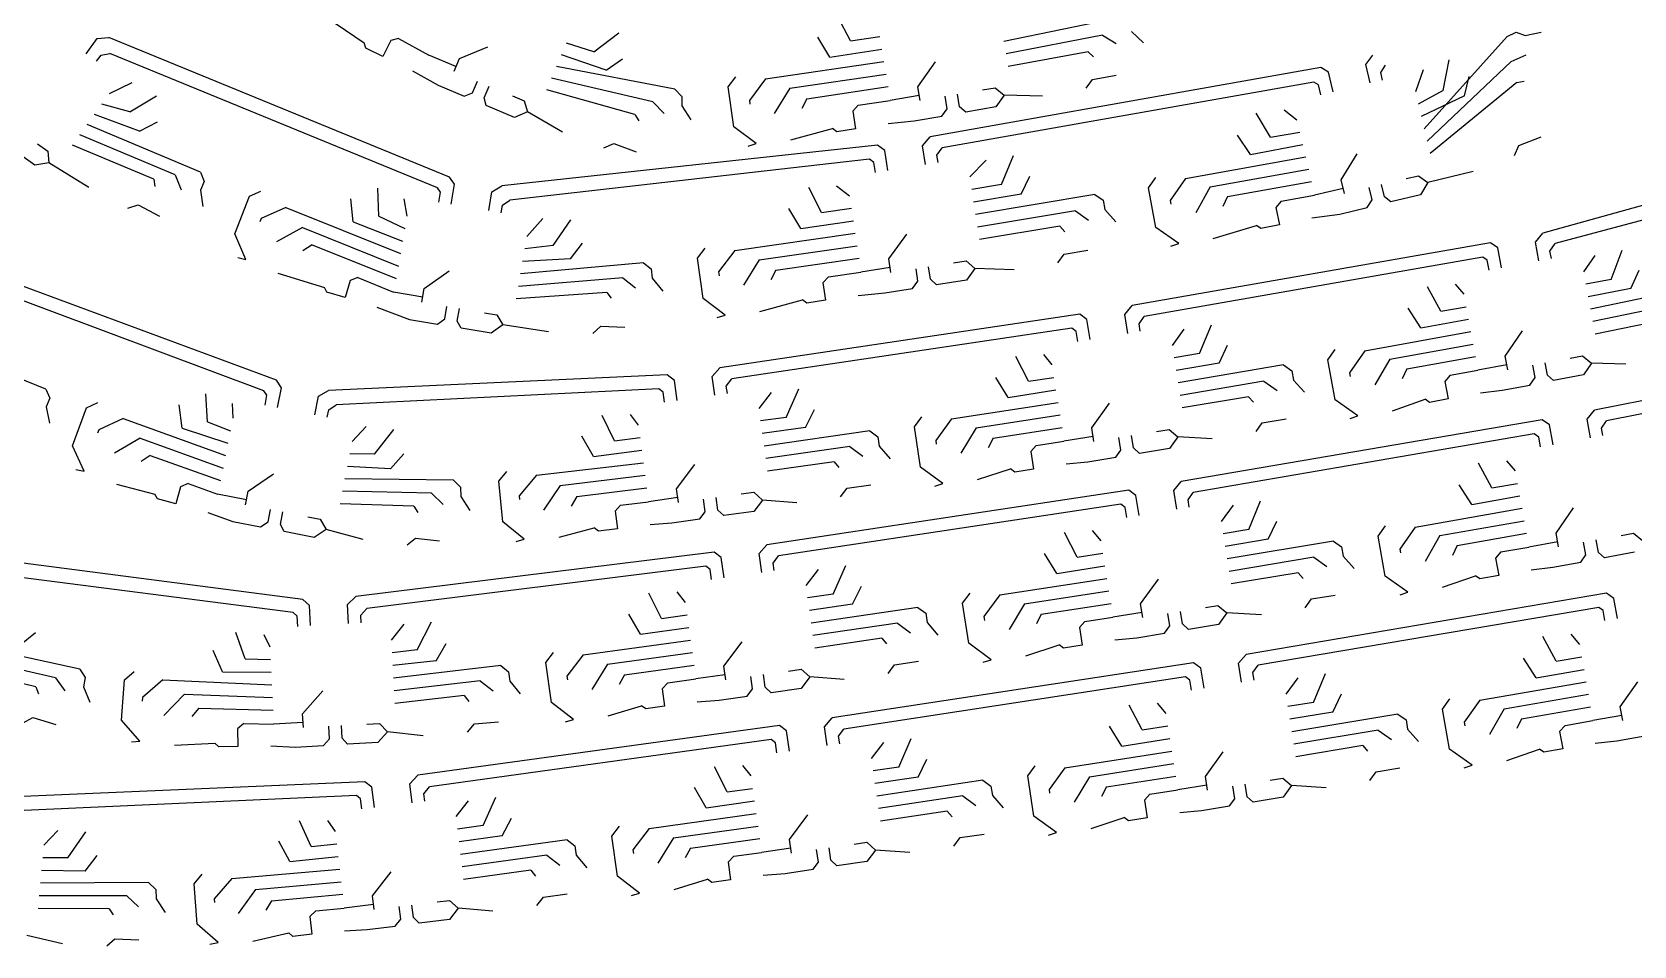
# Model space of a CAD drawing. Header units: millimetres. Extents: x -15 to 155, y 12 to 92.
# Drawn here: x 44.7 to 107.8, y 12.3 to 48.4 of the extents above; entities that cross this region are included whole.
import ezdxf

# ---------------------------------------------------------------- set-up
doc = ezdxf.new("R2010")
doc.units = ezdxf.units.MM
doc.header["$MEASUREMENT"] = 0
doc.layers.add('16 - lines', color=160, linetype='Continuous', true_color=0x0020ff)

msp = doc.modelspace()

# ---------------------------------------------------------------- linework, layer by layer
at = {"layer": '16 - lines'}
for p, q in [((76.943, 48.008), (76.432, 48.99)), ((87.596, 48.937), (82.993, 47.992)), ((46.807, 47.495), (47.243, 48.105)), ((47.243, 48.105), (47.702, 48.145)), ((61.13, 42.64), (47.702, 48.145)), ((58.813, 48.029), (58.507, 47.399)), ((59.125, 48.099), (58.813, 48.029)), ((59.125, 48.099), (60.313, 47.451)), ((66.828, 47.572), (67.807, 48.325)), ((76.133, 47.373), (75.654, 48.157)), ((76.943, 48.008), (78.093, 48.179)), ((86.874, 48.238), (83.076, 47.498)), ((86.874, 48.238), (87.421, 47.913)), ((88.025, 48.376), (88.5, 47.929)), ((102.84, 48.187), (99.564, 44.543)), ((102.84, 48.187), (103.198, 48.349)), ((103.198, 48.349), (103.546, 48.218)), ((103.546, 48.218), (104.184, 48.351)), ((47.214, 47.204), (47.388, 47.448)), ((47.388, 47.448), (47.737, 47.506)), ((60.652, 42.214), (47.737, 47.506)), ((57.832, 47.727), (57.763, 47.928)), ((58.507, 47.399), (57.832, 47.727)), ((61.386, 46.997), (60.313, 47.451)), ((61.523, 47.319), (62.636, 47.771)), ((67.306, 46.857), (65.546, 47.464)), ((66.828, 47.572), (65.741, 47.924)), ((76.133, 47.373), (78.176, 47.686)), ((86.318, 47.581), (83.159, 47.005)), ((86.318, 47.581), (86.525, 47.376)), ((97.264, 47.079), (97.535, 47.452)), ((103, 47.195), (103.58, 47.457)), ((59.676, 46.83), (60.682, 46.264)), ((61.308, 46.813), (61.523, 47.319)), ((70.016, 46.1), (65.352, 47.003)), ((67.306, 46.857), (67.957, 47.306)), ((73.594, 46.51), (78.259, 47.193)), ((79.593, 46.201), (80.29, 47.181)), ((95.492, 46.965), (80.085, 44.22)), ((95.793, 46.78), (95.492, 46.965)), ((95.978, 46.002), (95.793, 46.78)), ((97.438, 46.35), (97.264, 47.079)), ((97.854, 46.757), (98.04, 47.058)), ((97.924, 46.466), (97.854, 46.757)), ((99.52, 46.871), (99.216, 46.003)), ((103, 47.195), (99.68, 44.057)), ((100.317, 46.053), (100.547, 47.267)), ((48.608, 46.354), (47.713, 45.925)), ((60.682, 46.264), (61.707, 45.83)), ((62.035, 45.963), (62.229, 46.423)), ((62.495, 45.768), (62.69, 46.229)), ((69.144, 45.6), (65.157, 46.543)), ((72.123, 46.201), (72.42, 46.596)), ((72.347, 44.617), (72.123, 46.201)), ((73.594, 46.51), (72.957, 45.662)), ((74.555, 46.141), (73.939, 45.145)), ((74.555, 46.141), (78.343, 46.7)), ((75.219, 45.73), (78.426, 46.207)), ((79.685, 45.659), (79.593, 46.201)), ((95.219, 46.386), (80.557, 43.787)), ((82.15, 46.075), (82.643, 46.158)), ((82.15, 46.075), (82.643, 46.158)), ((82.643, 46.158), (82.997, 45.863)), ((86.237, 46.14), (86.48, 46.487)), ((86.48, 46.487), (87.415, 46.653)), ((95.399, 46.275), (95.219, 46.386)), ((95.492, 45.886), (95.399, 46.275)), ((103.221, 46.363), (99.796, 43.571)), ((101.15, 45.838), (101.337, 46.606)), ((103.221, 46.363), (103.508, 46.416)), ((48.521, 45.215), (47.422, 45.518)), ((48.521, 45.215), (49.583, 45.845)), ((61.707, 45.83), (62.035, 45.963)), ((62.582, 45.46), (62.495, 45.768)), ((63.611, 45.839), (64.072, 45.645)), ((63.611, 45.839), (64.072, 45.645)), ((64.072, 45.645), (64.212, 45.205)), ((68.444, 45.1), (64.962, 46.082)), ((69.144, 45.6), (69.594, 45.15)), ((70.016, 46.1), (70.294, 45.821)), ((70.294, 45.821), (70.294, 45.449)), ((72.957, 45.662), (72.978, 45.514)), ((75.219, 45.73), (75.021, 45.349)), ((77.245, 45.474), (78.503, 45.662)), ((79.651, 45.856), (78.503, 45.662)), ((80.754, 45.332), (80.671, 45.825)), ((81.247, 45.415), (81.164, 45.908)), ((82.997, 45.863), (82.669, 45.402)), ((84.514, 45.834), (82.997, 45.863)), ((100.317, 46.053), (99.332, 45.516)), ((101.15, 45.838), (99.448, 45.03)), ((48.91, 44.448), (47.131, 45.111)), ((63.687, 44.993), (62.582, 45.46)), ((64.212, 45.205), (63.687, 44.993)), ((65.581, 44.408), (64.212, 45.205)), ((68.444, 45.1), (68.594, 44.85)), ((70.294, 45.449), (70.644, 44.899)), ((77.245, 45.474), (77.03, 45.237)), ((77.03, 45.237), (77.14, 44.546)), ((78.424, 44.75), (79.451, 44.859)), ((79.451, 44.859), (80.549, 45.044)), ((80.549, 45.044), (80.754, 45.332)), ((81.486, 45.202), (81.247, 45.415)), ((82.669, 45.402), (81.486, 45.202)), ((93.5, 44.207), (92.942, 45.163)), ((94.04, 45.29), (94.547, 44.89)), ((50.316, 42.726), (46.549, 44.298)), ((51.316, 42.829), (46.84, 44.705)), ((48.91, 44.448), (49.61, 44.815)), ((73.223, 43.958), (72.347, 44.617)), ((74.592, 44.101), (76.227, 44.553)), ((76.399, 44.428), (76.227, 44.553)), ((77.14, 44.546), (76.399, 44.428)), ((79.785, 43.87), (80.085, 44.22)), ((92.721, 43.533), (92.205, 44.293)), ((93.5, 44.207), (94.663, 44.403)), ((103.298, 43.879), (104.184, 44.22)), ((44.776, 43.108), (43.8, 43.806)), ((44.887, 43.95), (45.294, 43.659)), ((44.887, 43.95), (45.294, 43.659)), ((45.294, 43.659), (45.334, 43.2)), ((49.474, 42.553), (46.259, 43.891)), ((78.01, 43.898), (63.2, 42.289)), ((67.219, 43.791), (67.605, 43.965)), ((67.605, 43.965), (68.494, 43.63)), ((72.908, 43.863), (73.223, 43.958)), ((78.295, 43.689), (78.01, 43.898)), ((78.418, 42.899), (78.295, 43.689)), ((79.9, 43.129), (79.785, 43.87)), ((80.348, 43.502), (80.557, 43.787)), ((92.721, 43.533), (94.779, 43.917)), ((103.126, 43.491), (103.298, 43.879)), ((116.106, 43.731), (104.239, 40.43)), ((45.334, 43.2), (44.776, 43.108)), ((46.902, 42.225), (45.334, 43.2)), ((77.691, 43.342), (63.511, 41.73)), ((77.862, 43.217), (77.691, 43.342)), ((77.924, 42.822), (77.862, 43.217)), ((80.394, 43.206), (80.348, 43.502)), ((82.29, 43.309), (81.646, 42.641)), ((82.901, 42.343), (83.376, 43.483)), ((90.157, 42.583), (94.895, 43.43)), ((96.292, 42.53), (96.922, 43.554)), ((116.227, 43.103), (104.725, 40.012)), ((49.474, 42.553), (49.509, 42.263)), ((50.316, 42.726), (50.545, 42.132)), ((51.457, 42.462), (51.307, 42.122)), ((51.316, 42.829), (51.457, 42.462)), ((61.334, 42.352), (61.13, 42.64)), ((61.201, 41.563), (61.334, 42.352)), ((82.901, 42.343), (81.722, 42.147)), ((83.672, 41.961), (84.013, 42.674)), ((88.699, 42.217), (88.981, 42.624)), ((90.157, 42.583), (89.553, 41.711)), ((91.132, 42.252), (95.011, 42.944)), ((91.812, 41.868), (95.127, 42.458)), ((96.42, 41.995), (96.292, 42.53)), ((97.995, 41.856), (97.879, 42.343)), ((98.851, 42.575), (99.338, 42.69)), ((98.851, 42.575), (99.338, 42.69)), ((99.338, 42.69), (99.711, 42.42)), ((99.711, 42.42), (99.414, 41.938)), ((101.492, 42.862), (99.711, 42.42)), ((51.307, 42.122), (51.403, 41.478)), ((52.662, 40.395), (53.242, 41.886)), ((53.242, 41.886), (53.695, 42.086)), ((57.335, 40.868), (57.244, 41.783)), ((58.341, 41.089), (58.307, 42.195)), ((59.332, 41.784), (59.449, 41.099)), ((60.775, 42.041), (60.652, 42.214)), ((60.708, 41.647), (60.775, 42.041)), ((62.68, 41.313), (62.805, 42.052)), ((62.805, 42.052), (63.2, 42.289)), ((63.223, 41.525), (63.511, 41.73)), ((75.796, 41.24), (75.294, 42.226)), ((76.397, 42.29), (76.902, 41.904)), ((83.672, 41.961), (81.799, 41.653)), ((86.583, 41.951), (81.876, 41.159)), ((86.583, 41.951), (86.904, 41.724)), ((86.904, 41.724), (86.967, 41.358)), ((88.985, 40.642), (88.699, 42.217)), ((89.553, 41.711), (89.58, 41.564)), ((91.132, 42.252), (90.555, 41.233)), ((91.812, 41.868), (91.628, 41.479)), ((93.923, 41.69), (95.24, 41.919)), ((96.373, 42.189), (95.24, 41.919)), ((97.323, 41.439), (97.508, 41.74)), ((97.508, 41.74), (97.392, 42.227)), ((98.247, 41.659), (97.995, 41.856)), ((99.414, 41.938), (98.247, 41.659)), ((48.452, 41.414), (48.857, 41.541)), ((48.857, 41.541), (49.699, 41.101)), ((54.677, 41.436), (53.706, 41.009)), ((54.677, 41.436), (59.198, 39.62)), ((58.341, 41.089), (59.365, 40.606)), ((63.173, 41.229), (63.223, 41.525)), ((74.98, 40.612), (74.508, 41.401)), ((75.796, 41.24), (76.979, 41.41)), ((85.809, 41.311), (81.953, 40.665)), ((85.809, 41.311), (86.328, 40.944)), ((86.967, 41.358), (87.405, 40.875)), ((93.923, 41.69), (93.72, 41.443)), ((93.72, 41.443), (93.863, 40.758)), ((95.135, 41.024), (96.24, 41.181)), ((96.24, 41.181), (97.323, 41.439)), ((53.706, 41.009), (53.651, 40.869)), ((55.334, 40.643), (54.309, 40.077)), ((55.334, 40.643), (59.115, 39.127)), ((57.335, 40.868), (59.282, 40.113)), ((64.813, 41), (64.181, 40.298)), ((65.221, 39.933), (65.912, 40.956)), ((74.98, 40.612), (77.056, 40.916)), ((85.203, 40.7), (82.029, 40.171)), ((85.203, 40.7), (85.393, 40.479)), ((89.886, 40.019), (88.985, 40.642)), ((91.248, 40.215), (92.951, 40.721)), ((93.129, 40.604), (92.951, 40.721)), ((93.863, 40.758), (93.129, 40.604)), ((103.951, 40.07), (104.239, 40.43)), ((53.103, 39.392), (52.662, 40.395)), ((55.712, 39.96), (55.352, 39.724)), ((55.712, 39.96), (59.031, 38.634)), ((65.221, 39.933), (64.098, 39.805)), ((65.901, 39.406), (66.376, 40.037)), ((70.908, 39.436), (71.206, 39.831)), ((72.379, 39.743), (77.133, 40.422)), ((73.34, 39.373), (77.209, 39.928)), ((78.453, 39.413), (79.163, 40.383)), ((102.175, 40.043), (88.053, 37.566)), ((89.576, 39.911), (89.886, 40.019)), ((102.467, 39.843), (102.175, 40.043)), ((102.615, 39.057), (102.467, 39.843)), ((104.089, 39.333), (103.951, 40.07)), ((104.525, 39.72), (104.725, 40.012)), ((54.302, 34.623), (41.436, 39.39)), ((52.782, 39.463), (53.103, 39.392)), ((68.778, 39.26), (63.931, 38.819)), ((65.901, 39.406), (64.014, 39.312)), ((68.778, 39.26), (69.086, 39.015)), ((71.13, 37.852), (70.908, 39.436)), ((72.379, 39.743), (71.741, 38.896)), ((73.34, 39.373), (72.722, 38.378)), ((74.004, 38.961), (77.286, 39.434)), ((78.538, 38.869), (78.453, 39.413)), ((81.008, 39.253), (81.502, 39.33)), ((81.008, 39.253), (81.502, 39.33)), ((81.502, 39.33), (81.852, 39.03)), ((85.12, 39.256), (85.368, 39.6)), ((85.368, 39.6), (86.306, 39.751)), ((101.874, 39.477), (88.528, 37.136)), ((102.049, 39.358), (101.874, 39.477)), ((102.123, 38.964), (102.049, 39.358)), ((104.58, 39.425), (104.525, 39.72)), ((106.296, 39.549), (105.849, 38.9)), ((106.935, 38.602), (107.377, 39.755)), ((53.814, 34.209), (41.6, 38.771)), ((54.367, 38.847), (56.196, 38.286)), ((57.216, 38.555), (57.015, 37.884)), ((57.513, 38.675), (57.216, 38.555)), ((57.513, 38.675), (58.925, 38.094)), ((60.132, 38.245), (61.112, 38.941)), ((67.968, 38.665), (63.847, 38.326)), ((67.968, 38.665), (68.466, 38.269)), ((69.086, 39.015), (69.128, 38.645)), ((69.128, 38.645), (69.537, 38.138)), ((71.741, 38.896), (71.761, 38.748)), ((74.004, 38.961), (73.805, 38.58)), ((76.075, 38.703), (75.858, 38.468)), ((76.075, 38.703), (77.356, 38.888)), ((78.507, 39.067), (77.356, 38.888)), ((79.602, 38.529), (79.526, 39.023)), ((80.097, 38.605), (80.02, 39.099)), ((80.333, 38.389), (80.097, 38.605)), ((81.518, 38.573), (80.333, 38.389)), ((81.852, 39.03), (81.518, 38.573)), ((83.392, 38.979), (81.852, 39.03)), ((106.935, 38.602), (105.941, 38.409)), ((107.716, 38.241), (108.036, 38.964)), ((56.297, 38.1), (56.196, 38.286)), ((57.015, 37.884), (56.297, 38.1)), ((60.073, 37.9), (58.925, 38.094)), ((60.04, 37.703), (60.132, 38.245)), ((67.329, 38.09), (63.764, 37.833)), ((67.329, 38.09), (67.506, 37.858)), ((75.858, 38.468), (75.961, 37.776)), ((77.247, 37.969), (78.293, 38.072)), ((78.293, 38.072), (79.394, 38.243)), ((79.394, 38.243), (79.602, 38.529)), ((100.227, 37.344), (99.693, 38.313)), ((100.792, 38.414), (101.131, 38.015)), ((107.716, 38.241), (106.033, 37.917)), ((110.257, 38.298), (106.125, 37.426)), ((58.26, 37.511), (59.556, 37.024)), ((60.942, 37.043), (61.026, 37.536)), ((61.435, 36.959), (61.519, 37.452)), ((62.505, 37.285), (62.998, 37.202)), ((62.505, 37.285), (62.998, 37.202)), ((72.005, 37.192), (71.13, 37.852)), ((73.373, 37.333), (75.049, 37.791)), ((75.22, 37.665), (75.049, 37.791)), ((75.961, 37.776), (75.22, 37.665)), ((87.756, 37.213), (88.053, 37.566)), ((99.433, 36.688), (98.935, 37.461)), ((100.227, 37.344), (101.223, 37.524)), ((109.512, 37.623), (106.218, 36.935)), ((59.556, 37.024), (60.654, 36.838)), ((60.654, 36.838), (60.942, 37.043)), ((61.591, 36.679), (61.435, 36.959)), ((62.774, 36.479), (61.591, 36.679)), ((63.235, 36.807), (62.774, 36.479)), ((62.998, 37.202), (63.235, 36.807)), ((65.037, 36.538), (63.235, 36.807)), ((66.785, 36.468), (67.097, 36.756)), ((67.097, 36.756), (68.046, 36.719)), ((71.69, 37.097), (72.005, 37.192)), ((85.98, 37.23), (71.795, 35.118)), ((85.666, 36.672), (72.26, 34.677)), ((85.838, 36.548), (85.666, 36.672)), ((86.267, 37.023), (85.98, 37.23)), ((86.395, 36.233), (86.267, 37.023)), ((87.876, 36.473), (87.756, 37.213)), ((88.321, 36.849), (88.528, 37.136)), ((88.369, 36.553), (88.321, 36.849)), ((90.702, 35.673), (91.172, 36.815)), ((99.433, 36.688), (101.316, 37.032)), ((108.935, 36.985), (106.31, 36.443)), ((85.902, 36.153), (85.838, 36.548)), ((90.087, 36.635), (89.625, 35.997)), ((91.474, 35.294), (91.812, 36.009)), ((97.23, 35.788), (101.408, 36.541)), ((98.204, 35.454), (101.5, 36.05)), ((102.759, 35.574), (103.438, 36.566)), ((120.356, 36.215), (106.277, 33.443)), ((45.212, 34.275), (41.289, 35.846)), ((83.967, 34.581), (83.456, 35.563)), ((84.558, 35.637), (84.886, 35.229)), ((90.702, 35.673), (89.705, 35.503)), ((95.771, 35.426), (96.054, 35.832)), ((96.053, 33.851), (95.771, 35.426)), ((97.23, 35.788), (96.624, 34.918)), ((98.204, 35.454), (97.624, 34.436)), ((98.883, 35.067), (101.592, 35.558)), ((102.861, 35.033), (102.759, 35.574)), ((105.318, 35.494), (105.809, 35.586)), ((105.318, 35.494), (105.809, 35.586)), ((105.809, 35.586), (106.169, 35.297)), ((120.078, 35.637), (106.76, 33.023)), ((69.715, 34.83), (56.363, 34.221)), ((69.997, 34.617), (69.715, 34.83)), ((71.489, 34.773), (71.795, 35.118)), ((71.592, 34.03), (71.489, 34.773)), ((91.474, 35.294), (89.785, 35.01)), ((94.022, 35.225), (89.865, 34.516)), ((94.022, 35.225), (94.343, 34.998)), ((94.343, 34.998), (94.406, 34.632)), ((96.624, 34.918), (96.65, 34.77)), ((98.883, 35.067), (98.698, 34.679)), ((100.592, 34.818), (100.383, 34.576)), ((100.592, 34.818), (101.679, 35.015)), ((102.824, 35.23), (101.679, 35.015)), ((103.936, 34.726), (103.844, 35.217)), ((104.427, 34.818), (104.335, 35.31)), ((104.67, 34.609), (104.427, 34.818)), ((105.849, 34.831), (104.67, 34.609)), ((106.169, 35.297), (105.849, 34.831)), ((107.521, 35.252), (106.169, 35.297)), ((45.212, 34.275), (45.368, 33.915)), ((53.932, 34.033), (53.814, 34.209)), ((54.499, 34.33), (54.302, 34.623)), ((54.346, 33.545), (54.499, 34.33)), ((55.962, 33.994), (56.363, 34.221)), ((69.387, 34.28), (56.66, 33.654)), ((69.556, 34.152), (69.387, 34.28)), ((69.611, 33.756), (69.556, 34.152)), ((70.106, 33.824), (69.997, 34.617)), ((72.046, 34.395), (72.26, 34.677)), ((72.087, 34.098), (72.046, 34.395)), ((73.81, 34.137), (73.329, 33.513)), ((74.401, 33.159), (74.9, 34.289)), ((83.156, 33.946), (82.677, 34.731)), ((83.156, 33.946), (85.046, 34.242)), ((83.967, 34.581), (84.966, 34.735)), ((93.247, 34.584), (89.945, 34.022)), ((93.247, 34.584), (93.767, 34.217)), ((94.406, 34.632), (94.844, 34.149)), ((100.383, 34.576), (100.51, 33.887)), ((101.788, 34.124), (102.642, 34.229)), ((102.642, 34.229), (103.736, 34.434)), ((103.736, 34.434), (103.936, 34.726)), ((45.368, 33.915), (45.232, 33.569)), ((45.232, 33.569), (45.356, 32.929)), ((46.265, 32.038), (46.818, 33.539)), ((46.818, 33.539), (47.267, 33.746)), ((50.583, 32.736), (50.468, 33.648)), ((51.583, 32.983), (51.519, 34.088)), ((52.555, 33.705), (52.583, 33.124)), ((53.856, 33.64), (53.932, 34.033)), ((55.819, 33.258), (55.962, 33.994)), ((56.367, 33.456), (56.66, 33.654)), ((80.931, 33.104), (85.126, 33.748)), ((86.454, 32.748), (87.157, 33.723)), ((92.642, 33.973), (90.025, 33.529)), ((92.642, 33.973), (92.832, 33.752)), ((96.952, 33.224), (96.053, 33.851)), ((98.314, 33.417), (99.598, 33.872)), ((99.773, 33.751), (99.598, 33.872)), ((100.51, 33.887), (99.773, 33.751)), ((48.26, 33.114), (47.297, 32.67)), ((48.26, 33.114), (52.296, 31.652)), ((51.583, 32.983), (52.488, 32.633)), ((56.309, 33.162), (56.367, 33.456)), ((67.64, 32.232), (67.154, 33.226)), ((68.258, 33.273), (68.574, 32.855)), ((74.401, 33.159), (73.398, 33.017)), ((75.163, 32.76), (75.519, 33.466)), ((79.463, 32.78), (79.756, 33.178)), ((80.931, 33.104), (80.302, 32.25)), ((81.896, 32.745), (85.206, 33.255)), ((104.211, 33.068), (89.986, 30.624)), ((92.934, 32.596), (93.181, 32.941)), ((93.181, 32.941), (94.119, 33.096)), ((96.641, 33.118), (96.952, 33.224)), ((104.502, 32.866), (104.211, 33.068)), ((104.645, 32.079), (104.502, 32.866)), ((105.986, 33.085), (106.277, 33.443)), ((106.12, 32.347), (105.986, 33.085)), ((106.559, 32.732), (106.76, 33.023)), ((47.297, 32.67), (47.245, 32.529)), ((48.932, 32.334), (47.917, 31.749)), ((48.932, 32.334), (52.201, 31.161)), ((50.583, 32.736), (52.392, 32.143)), ((57.843, 32.803), (57.295, 32.206)), ((58.167, 31.707), (58.935, 32.674)), ((66.814, 31.617), (66.355, 32.413)), ((67.64, 32.232), (68.643, 32.36)), ((75.163, 32.76), (73.466, 32.522)), ((77.708, 32.625), (73.535, 32.027)), ((77.708, 32.625), (78.023, 32.39)), ((78.023, 32.39), (78.077, 32.022)), ((79.703, 31.198), (79.463, 32.78)), ((80.302, 32.25), (80.324, 32.101)), ((81.896, 32.745), (81.289, 31.742)), ((82.564, 32.34), (82.369, 31.957)), ((82.564, 32.34), (85.286, 32.761)), ((86.51, 32.402), (85.36, 32.216)), ((86.542, 32.205), (86.454, 32.748)), ((87.609, 31.871), (87.529, 32.365)), ((88.102, 31.951), (88.022, 32.445)), ((89.009, 32.605), (89.503, 32.685)), ((89.009, 32.605), (89.503, 32.685)), ((89.503, 32.685), (89.855, 32.387)), ((89.855, 32.387), (89.524, 31.928)), ((91.208, 32.31), (89.855, 32.387)), ((103.907, 32.504), (90.46, 30.195)), ((104.081, 32.384), (103.907, 32.504)), ((104.153, 31.99), (104.081, 32.384)), ((106.612, 32.437), (106.559, 32.732)), ((46.724, 31.042), (46.265, 32.038)), ((49.322, 31.658), (48.966, 31.416)), ((49.322, 31.658), (52.105, 30.67)), ((58.167, 31.707), (57.199, 31.715)), ((58.804, 31.129), (59.327, 31.722)), ((66.814, 31.617), (68.711, 31.865)), ((76.917, 32.005), (73.603, 31.531)), ((76.917, 32.005), (77.427, 31.624)), ((78.077, 32.022), (78.502, 31.528)), ((84.267, 32.047), (84.052, 31.81)), ((84.052, 31.81), (84.162, 31.119)), ((84.267, 32.047), (85.36, 32.216)), ((86.303, 31.406), (87.402, 31.584)), ((87.402, 31.584), (87.609, 31.871)), ((88.34, 31.736), (88.102, 31.951)), ((89.524, 31.928), (88.34, 31.736)), ((46.402, 31.108), (46.724, 31.042)), ((58.804, 31.129), (57.103, 31.224)), ((63.073, 30.636), (63.387, 31.019)), ((64.556, 30.883), (68.78, 31.37)), ((70.083, 30.338), (70.809, 31.297)), ((76.296, 31.409), (73.671, 31.036)), ((76.296, 31.409), (76.481, 31.183)), ((80.586, 30.548), (79.703, 31.198)), ((81.953, 30.705), (83.249, 31.126)), ((83.421, 31.001), (83.249, 31.126)), ((84.162, 31.119), (83.421, 31.001)), ((85.445, 31.323), (86.303, 31.406)), ((102.238, 30.377), (101.708, 31.349)), ((102.808, 31.445), (103.155, 31.047)), ((47.997, 30.52), (49.514, 30.125)), ((50.526, 30.42), (50.344, 29.745)), ((50.82, 30.548), (50.526, 30.42)), ((50.82, 30.548), (51.985, 30.133)), ((53.195, 30.254), (54.192, 30.926)), ((61.285, 30.681), (57.008, 30.733)), ((61.285, 30.681), (61.567, 30.407)), ((61.567, 30.407), (61.573, 30.035)), ((63.23, 29.044), (63.073, 30.636)), ((64.556, 30.883), (63.883, 30.063)), ((65.5, 30.474), (64.842, 29.504)), ((65.5, 30.474), (68.848, 30.874)), ((66.146, 30.035), (68.917, 30.379)), ((70.158, 29.794), (70.083, 30.338)), ((76.554, 30.026), (76.81, 30.365)), ((76.81, 30.365), (77.751, 30.496)), ((80.272, 30.45), (80.586, 30.548)), ((89.688, 30.272), (89.986, 30.624)), ((101.44, 29.726), (100.945, 30.501)), ((102.238, 30.377), (103.245, 30.555)), ((49.62, 29.941), (49.514, 30.125)), ((50.344, 29.745), (49.62, 29.941)), ((53.128, 29.91), (51.985, 30.133)), ((53.09, 29.714), (53.195, 30.254)), ((59.728, 29.657), (56.816, 29.752)), ((60.421, 30.168), (56.912, 30.243)), ((60.421, 30.168), (60.877, 29.725)), ((61.573, 30.035), (61.931, 29.49)), ((63.883, 30.063), (63.897, 29.914)), ((66.146, 30.035), (65.932, 29.662)), ((67.879, 29.691), (67.657, 29.46)), ((67.879, 29.691), (68.977, 29.832)), ((70.131, 29.992), (68.977, 29.832)), ((71.217, 29.435), (71.149, 29.93)), ((71.713, 29.504), (71.644, 29.999)), ((72.635, 30.136), (73.13, 30.204)), ((72.635, 30.136), (73.13, 30.204)), ((73.13, 30.204), (73.475, 29.899)), ((73.475, 29.899), (73.134, 29.448)), ((74.821, 29.785), (73.475, 29.899)), ((87.913, 30.29), (73.641, 28.132)), ((87.598, 29.732), (74.108, 27.693)), ((87.769, 29.608), (87.598, 29.732)), ((88.199, 30.083), (87.913, 30.29)), ((88.327, 29.293), (88.199, 30.083)), ((89.808, 29.532), (89.688, 30.272)), ((90.253, 29.908), (90.46, 30.195)), ((90.301, 29.612), (90.253, 29.908)), ((92.03, 29.693), (91.556, 29.055)), ((92.644, 28.73), (93.116, 29.871)), ((101.44, 29.726), (103.334, 30.063)), ((51.598, 29.405), (52.59, 29.048)), ((53.976, 29.032), (54.072, 29.523)), ((54.467, 28.936), (54.562, 29.427)), ((55.544, 29.236), (56.035, 29.14)), ((55.544, 29.236), (56.035, 29.14)), ((56.035, 29.14), (56.262, 28.739)), ((59.728, 29.657), (59.882, 29.41)), ((67.657, 29.46), (67.75, 28.766)), ((69.901, 29.001), (71.004, 29.153)), ((71.004, 29.153), (71.217, 29.435)), ((71.945, 29.283), (71.713, 29.504)), ((73.134, 29.448), (71.945, 29.283)), ((87.833, 29.213), (87.769, 29.608)), ((93.416, 28.35), (93.755, 29.064)), ((99.213, 28.832), (103.423, 29.571)), ((100.186, 28.494), (103.513, 29.079)), ((104.769, 28.596), (105.454, 29.584)), ((52.59, 29.048), (53.683, 28.835)), ((53.683, 28.835), (53.976, 29.032)), ((54.615, 28.653), (54.467, 28.936)), ((55.793, 28.423), (54.615, 28.653)), ((56.262, 28.739), (55.793, 28.423)), ((57.721, 28.336), (56.262, 28.739)), ((64.077, 28.349), (63.23, 29.044)), ((65.45, 28.434), (66.838, 28.795)), ((67.007, 28.667), (66.838, 28.795)), ((67.75, 28.766), (67.007, 28.667)), ((69.039, 28.938), (69.901, 29.001)), ((85.887, 27.639), (85.377, 28.621)), ((86.479, 28.695), (86.817, 28.29)), ((92.644, 28.73), (91.636, 28.561)), ((97.753, 28.476), (98.037, 28.88)), ((98.027, 26.899), (97.753, 28.476)), ((99.213, 28.832), (98.603, 27.964)), ((100.186, 28.494), (99.601, 27.478)), ((100.863, 28.104), (103.602, 28.587)), ((104.867, 28.054), (104.769, 28.596)), ((107.327, 28.501), (107.819, 28.59)), ((107.327, 28.501), (107.819, 28.59)), ((107.819, 28.59), (108.177, 28.3)), ((71.562, 27.838), (57.439, 26.092)), ((59.459, 28.132), (59.792, 28.395)), ((59.792, 28.395), (60.735, 28.284)), ((63.758, 28.267), (64.077, 28.349)), ((71.845, 27.625), (71.562, 27.838)), ((73.337, 27.786), (73.641, 28.132)), ((85.887, 27.639), (86.897, 27.796)), ((93.416, 28.35), (91.715, 28.067)), ((95.983, 28.277), (91.795, 27.574)), ((95.983, 28.277), (96.303, 28.049)), ((96.303, 28.049), (96.366, 27.682)), ((98.603, 27.964), (98.629, 27.816)), ((100.863, 28.104), (100.677, 27.716)), ((102.589, 27.85), (102.378, 27.609)), ((102.589, 27.85), (103.686, 28.043)), ((104.832, 28.251), (103.686, 28.043)), ((105.941, 27.741), (105.851, 28.233)), ((106.433, 27.83), (106.343, 28.322)), ((106.674, 27.62), (106.433, 27.83)), ((107.855, 27.835), (106.674, 27.62)), ((55.342, 25.977), (42.187, 27.683)), ((71.236, 27.287), (57.866, 25.615)), ((71.406, 27.159), (71.236, 27.287)), ((71.957, 26.833), (71.845, 27.625)), ((73.442, 27.043), (73.337, 27.786)), ((73.895, 27.41), (74.108, 27.693)), ((73.937, 27.113), (73.895, 27.41)), ((76.262, 26.185), (76.756, 27.317)), ((85.077, 27.004), (84.598, 27.789)), ((85.077, 27.004), (86.977, 27.302)), ((95.207, 27.638), (91.875, 27.08)), ((95.207, 27.638), (95.725, 27.27)), ((96.366, 27.682), (96.802, 27.198)), ((102.378, 27.609), (102.502, 26.92)), ((103.781, 27.149), (104.644, 27.252)), ((104.644, 27.252), (105.739, 27.45)), ((105.739, 27.45), (105.941, 27.741)), ((54.97, 25.456), (42.406, 27.082)), ((71.462, 26.763), (71.406, 27.159)), ((75.667, 27.16), (75.181, 26.532)), ((82.832, 26.155), (87.056, 26.809)), ((88.383, 25.807), (89.087, 26.782)), ((94.6, 27.029), (91.954, 26.587)), ((94.6, 27.029), (94.789, 26.807)), ((98.924, 26.269), (98.027, 26.899)), ((100.287, 26.456), (101.589, 26.909)), ((101.763, 26.787), (101.589, 26.909)), ((102.502, 26.92), (101.763, 26.787)), ((55.606, 25.741), (55.342, 25.977)), ((57.106, 25.773), (57.439, 26.092)), ((69.485, 25.227), (68.993, 26.219)), ((70.097, 26.271), (70.428, 25.86)), ((76.262, 26.185), (75.251, 26.036)), ((77.026, 25.79), (77.379, 26.497)), ((81.365, 25.828), (81.658, 26.227)), ((82.832, 26.155), (82.205, 25.299)), ((83.798, 25.797), (87.136, 26.315)), ((106.755, 26.22), (92.543, 23.811)), ((94.872, 25.65), (95.119, 25.994)), ((95.119, 25.994), (96.057, 26.148)), ((98.612, 26.164), (98.924, 26.269)), ((107.045, 26.018), (106.755, 26.22)), ((107.185, 25.23), (107.045, 26.018)), ((55.128, 25.314), (54.97, 25.456)), ((55.15, 24.915), (55.128, 25.314)), ((55.649, 24.942), (55.606, 25.741)), ((57.147, 25.024), (57.106, 25.773)), ((57.63, 25.351), (57.866, 25.615)), ((57.646, 25.052), (57.63, 25.351)), ((68.662, 24.608), (68.198, 25.401)), ((69.485, 25.227), (70.498, 25.365)), ((77.026, 25.79), (75.321, 25.541)), ((79.592, 25.665), (75.391, 25.046)), ((79.592, 25.665), (79.907, 25.431)), ((79.907, 25.431), (79.962, 25.063)), ((81.608, 24.246), (81.365, 25.828)), ((82.205, 25.299), (82.228, 25.151)), ((83.798, 25.797), (83.193, 24.794)), ((84.467, 25.394), (84.273, 25.01)), ((84.467, 25.394), (87.216, 25.822)), ((86.188, 25.105), (87.289, 25.276)), ((88.439, 25.462), (87.289, 25.276)), ((88.471, 25.264), (88.383, 25.807)), ((89.538, 24.93), (89.458, 25.424)), ((90.031, 25.01), (89.951, 25.504)), ((90.939, 25.663), (91.432, 25.743)), ((90.939, 25.663), (91.432, 25.743)), ((91.432, 25.743), (91.784, 25.445)), ((91.784, 25.445), (91.453, 24.986)), ((93.145, 25.367), (91.784, 25.445)), ((106.449, 25.658), (93.017, 23.381)), ((106.623, 25.537), (106.449, 25.658)), ((106.693, 25.143), (106.623, 25.537)), ((44.184, 24.179), (44.799, 24.675)), ((53.072, 23.633), (52.702, 24.677)), ((59.323, 25), (58.836, 24.366)), ((59.859, 23.992), (60.419, 25.092)), ((68.662, 24.608), (70.568, 24.87)), ((78.802, 25.042), (75.461, 24.551)), ((78.802, 25.042), (79.314, 24.663)), ((79.962, 25.063), (80.389, 24.57)), ((86.188, 25.105), (85.973, 24.868)), ((85.973, 24.868), (86.082, 24.177)), ((88.231, 24.466), (89.331, 24.644)), ((89.331, 24.644), (89.538, 24.93)), ((90.268, 24.795), (90.031, 25.01)), ((91.453, 24.986), (90.268, 24.795)), ((46.547, 23.222), (42.364, 24.141)), ((53.804, 24.597), (54.043, 24.103)), ((60.599, 23.552), (60.993, 24.237)), ((66.404, 23.794), (70.638, 24.375)), ((71.944, 23.347), (72.667, 24.308)), ((78.184, 24.445), (75.53, 24.056)), ((78.184, 24.445), (78.369, 24.22)), ((82.492, 23.598), (81.608, 24.246)), ((83.858, 23.758), (85.17, 24.184)), ((85.342, 24.059), (85.17, 24.184)), ((86.082, 24.177), (85.342, 24.059)), ((87.366, 24.381), (88.231, 24.466)), ((104.775, 23.537), (104.249, 24.511)), ((105.349, 24.602), (105.692, 24.203)), ((45.598, 22.89), (42.204, 23.667)), ((52.181, 23.117), (51.815, 23.96)), ((53.072, 23.633), (54.07, 23.603)), ((59.859, 23.992), (58.863, 23.867)), ((60.599, 23.552), (58.891, 23.367)), ((64.931, 23.492), (65.23, 23.886)), ((65.147, 21.907), (64.931, 23.492)), ((66.404, 23.794), (65.762, 22.95)), ((67.363, 23.42), (66.742, 22.427)), ((67.363, 23.42), (70.708, 23.879)), ((68.025, 23.006), (70.778, 23.384)), ((90.469, 23.477), (76.219, 21.301)), ((78.428, 23.061), (78.683, 23.401)), ((78.683, 23.401), (79.623, 23.536)), ((82.178, 23.499), (82.492, 23.598)), ((90.756, 23.27), (90.469, 23.477)), ((92.245, 23.459), (92.543, 23.811)), ((92.364, 22.719), (92.245, 23.459)), ((92.81, 23.094), (93.017, 23.381)), ((103.975, 22.889), (103.483, 23.665)), ((104.775, 23.537), (105.779, 23.711)), ((44.819, 22.526), (42.044, 23.193)), ((45.598, 22.89), (45.958, 22.365)), ((46.547, 23.222), (46.769, 22.898)), ((46.769, 22.898), (46.701, 22.532)), ((48.201, 21.215), (48.319, 22.81)), ((48.319, 22.81), (48.694, 23.133)), ((49.823, 22.799), (49.019, 22.107)), ((49.823, 22.799), (54.125, 22.605)), ((52.181, 23.117), (54.098, 23.104)), ((63.151, 23.368), (58.918, 22.868)), ((62.346, 22.766), (58.945, 22.369)), ((62.346, 22.766), (62.847, 22.374)), ((63.151, 23.368), (63.461, 23.125)), ((63.461, 23.125), (63.506, 22.756)), ((63.506, 22.756), (63.92, 22.252)), ((65.762, 22.95), (65.782, 22.801)), ((68.025, 23.006), (67.825, 22.626)), ((69.737, 22.687), (70.84, 22.838)), ((71.993, 23.001), (70.84, 22.838)), ((72.021, 22.803), (71.944, 23.347)), ((73.082, 22.448), (73.012, 22.943)), ((73.577, 22.518), (73.507, 23.013)), ((74.497, 23.153), (74.992, 23.223)), ((74.497, 23.153), (74.992, 23.223)), ((74.992, 23.223), (75.338, 22.918)), ((75.338, 22.918), (74.998, 22.466)), ((76.696, 22.812), (75.338, 22.918)), ((90.154, 22.92), (76.686, 20.863)), ((90.326, 22.796), (90.154, 22.92)), ((90.39, 22.401), (90.326, 22.796)), ((90.883, 22.48), (90.756, 23.27)), ((92.858, 22.798), (92.81, 23.094)), ((94.584, 22.878), (94.112, 22.241)), ((95.197, 21.914), (95.67, 23.055)), ((103.975, 22.889), (105.867, 23.218)), ((44.819, 22.526), (44.921, 22.253)), ((46.701, 22.532), (46.945, 21.928)), ((50.683, 22.234), (49.869, 21.392)), ((50.683, 22.234), (54.153, 22.106)), ((55.339, 21.47), (56.141, 22.365)), ((61.712, 22.185), (58.973, 21.87)), ((61.712, 22.185), (61.891, 21.955)), ((69.737, 22.687), (69.517, 22.455)), ((69.517, 22.455), (69.613, 21.762)), ((71.766, 22.009), (72.869, 22.165)), ((72.869, 22.165), (73.082, 22.448)), ((73.81, 22.298), (73.577, 22.518)), ((74.998, 22.466), (73.81, 22.298)), ((95.969, 21.533), (96.308, 22.247)), ((101.753, 22.001), (105.954, 22.726)), ((102.725, 21.66), (106.042, 22.234)), ((107.297, 21.746), (107.985, 22.732)), ((49.019, 22.107), (49.008, 21.957)), ((51.244, 21.691), (50.969, 21.36)), ((51.244, 21.691), (54.18, 21.607)), ((66.02, 21.244), (65.147, 21.907)), ((67.389, 21.38), (68.701, 21.786)), ((68.87, 21.658), (68.701, 21.786)), ((69.613, 21.762), (68.87, 21.658)), ((70.901, 21.941), (71.766, 22.009)), ((88.446, 20.827), (87.936, 21.809)), ((89.038, 21.882), (89.373, 21.477)), ((95.197, 21.914), (94.192, 21.747)), ((95.969, 21.533), (94.271, 21.253)), ((100.292, 21.649), (100.577, 22.053)), ((100.562, 20.072), (100.292, 21.649)), ((101.753, 22.001), (101.141, 21.135)), ((102.725, 21.66), (102.138, 20.647)), ((103.401, 21.269), (106.129, 21.742)), ((107.393, 21.204), (107.297, 21.746)), ((44.324, 21.114), (44.696, 21.317)), ((44.696, 21.317), (45.607, 21.049)), ((48.916, 20.384), (48.201, 21.215)), ((53.019, 21.082), (52.773, 20.877)), ((52.773, 20.877), (52.786, 20.178)), ((53.019, 21.082), (54.195, 21.057)), ((55.359, 21.12), (54.195, 21.057)), ((55.369, 20.921), (55.339, 21.47)), ((56.395, 20.476), (56.368, 20.976)), ((56.895, 20.504), (56.867, 21.003)), ((57.866, 21.058), (58.365, 21.085)), ((57.866, 21.058), (58.365, 21.085)), ((58.365, 21.085), (58.684, 20.752)), ((74.141, 21), (59.879, 19.038)), ((61.838, 20.746), (62.112, 21.07)), ((62.112, 21.07), (63.059, 21.15)), ((65.705, 21.15), (66.02, 21.244)), ((74.424, 20.789), (74.141, 21)), ((75.916, 20.954), (76.219, 21.301)), ((76.023, 20.212), (75.916, 20.954)), ((76.475, 20.58), (76.686, 20.863)), ((87.636, 20.191), (87.157, 20.976)), ((88.446, 20.827), (89.453, 20.984)), ((98.529, 21.455), (94.351, 20.76)), ((98.529, 21.455), (98.849, 21.226)), ((98.849, 21.226), (98.91, 20.859)), ((98.91, 20.859), (99.346, 20.375)), ((101.141, 21.135), (101.166, 20.987)), ((103.401, 21.269), (103.213, 20.882)), ((105.118, 21.008), (104.906, 20.768)), ((105.118, 21.008), (106.211, 21.197)), ((107.358, 21.401), (106.211, 21.197)), ((48.589, 20.359), (48.916, 20.384)), ((50.284, 20.233), (51.883, 20.311)), ((52.036, 20.164), (51.883, 20.311)), ((56.159, 20.213), (56.395, 20.476)), ((57.108, 20.265), (56.895, 20.504)), ((58.306, 20.331), (57.108, 20.265)), ((58.684, 20.752), (58.306, 20.331)), ((60.094, 20.599), (58.684, 20.752)), ((73.816, 20.448), (60.336, 18.59)), ((73.986, 20.321), (73.816, 20.448)), ((74.043, 19.925), (73.986, 20.321)), ((74.538, 19.997), (74.424, 20.789)), ((76.518, 20.283), (76.475, 20.58)), ((78.245, 20.334), (77.763, 19.705)), ((78.843, 19.361), (79.334, 20.494)), ((87.636, 20.191), (89.532, 20.49)), ((97.751, 20.817), (94.43, 20.266)), ((97.751, 20.817), (98.27, 20.448)), ((104.906, 20.768), (105.027, 20.079)), ((106.308, 20.303), (107.166, 20.402)), ((107.166, 20.402), (108.263, 20.597)), ((52.786, 20.178), (52.036, 20.164)), ((54.086, 20.202), (55.048, 20.152)), ((55.048, 20.152), (56.159, 20.213)), ((79.608, 18.967), (79.959, 19.676)), ((85.399, 19.34), (89.612, 19.996)), ((90.938, 18.995), (91.642, 19.969)), ((97.144, 20.209), (94.51, 19.772)), ((97.144, 20.209), (97.333, 19.987)), ((101.457, 19.439), (100.562, 20.072)), ((102.821, 19.622), (104.115, 20.071)), ((104.289, 19.949), (104.115, 20.071)), ((105.027, 20.079), (104.289, 19.949)), ((59.567, 18.697), (59.879, 19.038)), ((72.075, 18.383), (71.58, 19.373)), ((72.683, 19.429), (73.012, 19.019)), ((78.843, 19.361), (77.835, 19.21)), ((79.608, 18.967), (77.906, 18.716)), ((83.932, 19.012), (84.225, 19.412)), ((84.177, 17.431), (83.932, 19.012)), ((85.399, 19.34), (84.773, 18.484)), ((86.365, 18.984), (85.762, 17.98)), ((86.365, 18.984), (89.691, 19.503)), ((87.035, 18.581), (89.771, 19.009)), ((91.026, 18.452), (90.938, 18.995)), ((97.423, 18.832), (97.67, 19.176)), ((97.67, 19.176), (98.608, 19.329)), ((101.145, 19.335), (101.457, 19.439)), ((57.794, 18.784), (44.006, 18.189)), ((58.072, 18.566), (57.794, 18.784)), ((58.169, 17.772), (58.072, 18.566)), ((59.658, 17.953), (59.567, 18.697)), ((60.118, 18.311), (60.336, 18.59)), ((71.254, 17.76), (70.788, 18.553)), ((72.075, 18.383), (73.084, 18.524)), ((82.166, 18.847), (77.978, 18.221)), ((82.166, 18.847), (82.483, 18.613)), ((82.483, 18.613), (82.538, 18.246)), ((84.773, 18.484), (84.796, 18.336)), ((87.035, 18.581), (86.841, 18.197)), ((88.748, 18.292), (89.844, 18.464)), ((90.994, 18.649), (89.844, 18.464)), ((92.092, 18.117), (92.013, 18.61)), ((92.586, 18.196), (92.506, 18.69)), ((93.494, 18.849), (93.987, 18.928)), ((93.494, 18.849), (93.987, 18.928)), ((93.987, 18.928), (94.339, 18.631)), ((94.339, 18.631), (94.008, 18.172)), ((95.695, 18.55), (94.339, 18.631)), ((57.457, 18.239), (44.359, 17.655)), ((57.624, 18.108), (57.457, 18.239)), ((57.673, 17.711), (57.624, 18.108)), ((60.154, 18.013), (60.118, 18.311)), ((61.87, 18.037), (61.386, 17.408)), ((62.452, 17.054), (62.961, 18.179)), ((71.254, 17.76), (73.156, 18.029)), ((81.379, 18.223), (78.049, 17.726)), ((81.379, 18.223), (81.891, 17.845)), ((82.538, 18.246), (82.966, 17.754)), ((88.748, 18.292), (88.532, 18.056)), ((88.532, 18.056), (88.642, 17.364)), ((90.786, 17.653), (91.885, 17.83)), ((91.885, 17.83), (92.092, 18.117)), ((92.823, 17.981), (92.586, 18.196)), ((94.008, 18.172), (92.823, 17.981)), ((55.674, 16.236), (55.212, 17.241)), ((56.316, 17.262), (56.622, 16.828)), ((63.21, 16.648), (63.573, 17.35)), ((69.005, 16.944), (73.227, 17.534)), ((74.537, 16.511), (75.257, 17.474)), ((80.761, 17.624), (78.121, 17.231)), ((80.761, 17.624), (80.946, 17.399)), ((85.061, 16.784), (84.177, 17.431)), ((86.428, 16.944), (87.73, 17.371)), ((87.901, 17.247), (87.73, 17.371)), ((88.642, 17.364), (87.901, 17.247)), ((89.926, 17.568), (90.786, 17.653)), ((45.688, 16.859), (45.138, 16.278)), ((46.085, 15.787), (46.787, 16.804)), ((54.834, 15.64), (54.394, 16.447)), ((62.452, 17.054), (61.447, 16.911)), ((63.21, 16.648), (61.507, 16.415)), ((65.766, 16.497), (61.568, 15.919)), ((65.766, 16.497), (66.079, 16.259)), ((67.533, 16.639), (67.831, 17.034)), ((67.753, 15.054), (67.533, 16.639)), ((69.005, 16.944), (68.365, 16.098)), ((69.965, 16.573), (69.346, 15.578)), ((69.965, 16.573), (73.299, 17.039)), ((70.628, 16.16), (73.37, 16.544)), ((74.616, 15.967), (74.537, 16.511)), ((81.018, 16.243), (81.271, 16.583)), ((81.271, 16.583), (82.211, 16.721)), ((84.748, 16.684), (85.061, 16.784)), ((46.759, 15.253), (47.241, 15.88)), ((54.834, 15.64), (56.742, 15.835)), ((55.674, 16.236), (56.682, 16.332)), ((64.97, 15.883), (61.628, 15.422)), ((64.97, 15.883), (65.477, 15.498)), ((66.079, 16.259), (66.13, 15.891)), ((66.13, 15.891), (66.551, 15.393)), ((68.365, 16.098), (68.386, 15.949)), ((70.628, 16.16), (70.429, 15.779)), ((72.336, 15.844), (72.116, 15.611)), ((72.336, 15.844), (73.434, 15.998)), ((74.587, 16.165), (73.434, 15.998)), ((75.677, 15.615), (75.605, 16.11)), ((76.172, 15.686), (76.1, 16.181)), ((77.09, 16.324), (77.585, 16.396)), ((77.09, 16.324), (77.585, 16.396)), ((77.585, 16.396), (77.932, 16.092)), ((77.932, 16.092), (77.593, 15.639)), ((79.286, 15.989), (77.932, 16.092)), ((46.759, 15.253), (45.047, 15.283)), ((46.085, 15.787), (45.092, 15.781)), ((52.545, 14.97), (56.803, 15.339)), ((58.089, 14.287), (58.83, 15.233)), ((64.344, 15.293), (61.688, 14.926)), ((64.344, 15.293), (64.527, 15.065)), ((72.116, 15.611), (72.215, 14.918)), ((73.502, 15.101), (74.363, 15.172)), ((74.363, 15.172), (75.465, 15.332)), ((75.465, 15.332), (75.677, 15.615)), ((76.405, 15.467), (76.172, 15.686)), ((77.593, 15.639), (76.405, 15.467)), ((49.266, 14.809), (45.001, 14.785)), ((49.266, 14.809), (49.55, 14.537)), ((49.55, 14.537), (49.558, 14.165)), ((51.056, 14.759), (51.38, 15.134)), ((51.175, 13.164), (51.056, 14.759)), ((52.545, 14.97), (51.852, 14.167)), ((53.479, 14.538), (52.798, 13.585)), ((53.479, 14.538), (56.863, 14.843)), ((68.627, 14.393), (67.753, 15.054)), ((69.996, 14.532), (71.303, 14.939)), ((71.473, 14.812), (71.303, 14.939)), ((72.215, 14.918), (71.473, 14.812)), ((48.405, 14.291), (44.956, 14.287)), ((48.405, 14.291), (48.864, 13.851)), ((49.558, 14.165), (49.919, 13.623)), ((51.852, 14.167), (51.863, 14.017)), ((54.115, 14.084), (53.891, 13.716)), ((54.115, 14.084), (56.924, 14.346)), ((58.132, 13.939), (56.975, 13.798)), ((58.156, 13.741), (58.089, 14.287)), ((59.705, 13.426), (59.645, 13.922)), ((60.638, 14.043), (61.134, 14.103)), ((60.638, 14.043), (61.134, 14.103)), ((61.134, 14.103), (61.474, 13.792)), ((64.575, 13.901), (64.834, 14.237)), ((64.834, 14.237), (65.776, 14.359)), ((68.312, 14.299), (68.627, 14.393)), ((47.715, 13.777), (44.911, 13.789)), ((47.715, 13.777), (47.871, 13.53)), ((55.854, 13.69), (55.627, 13.464)), ((55.627, 13.464), (55.704, 12.768)), ((55.854, 13.69), (56.975, 13.798)), ((58.991, 13.087), (59.209, 13.365)), ((59.209, 13.365), (59.148, 13.861)), ((59.934, 13.202), (59.705, 13.426)), ((61.125, 13.346), (59.934, 13.202)), ((61.474, 13.792), (61.125, 13.346)), ((62.84, 13.675), (61.474, 13.792)), ((45.865, 12.394), (44.462, 12.725)), ((52.005, 12.448), (51.175, 13.164)), ((53.38, 12.5), (54.793, 12.819)), ((54.958, 12.686), (54.793, 12.819)), ((55.704, 12.768), (54.958, 12.686)), ((56.996, 12.91), (57.886, 12.952)), ((57.886, 12.952), (58.991, 13.087)), ((47.613, 12.307), (47.927, 12.591)), ((47.927, 12.591), (48.876, 12.544)), ((51.684, 12.374), (52.005, 12.448))]:
    msp.add_line(p, q, dxfattribs=at)
msp.add_lwpolyline([(56.074, 52.11), (55.886, 49.211), (57.763, 47.928)], dxfattribs=at)

doc.saveas('drawing.dxf')
